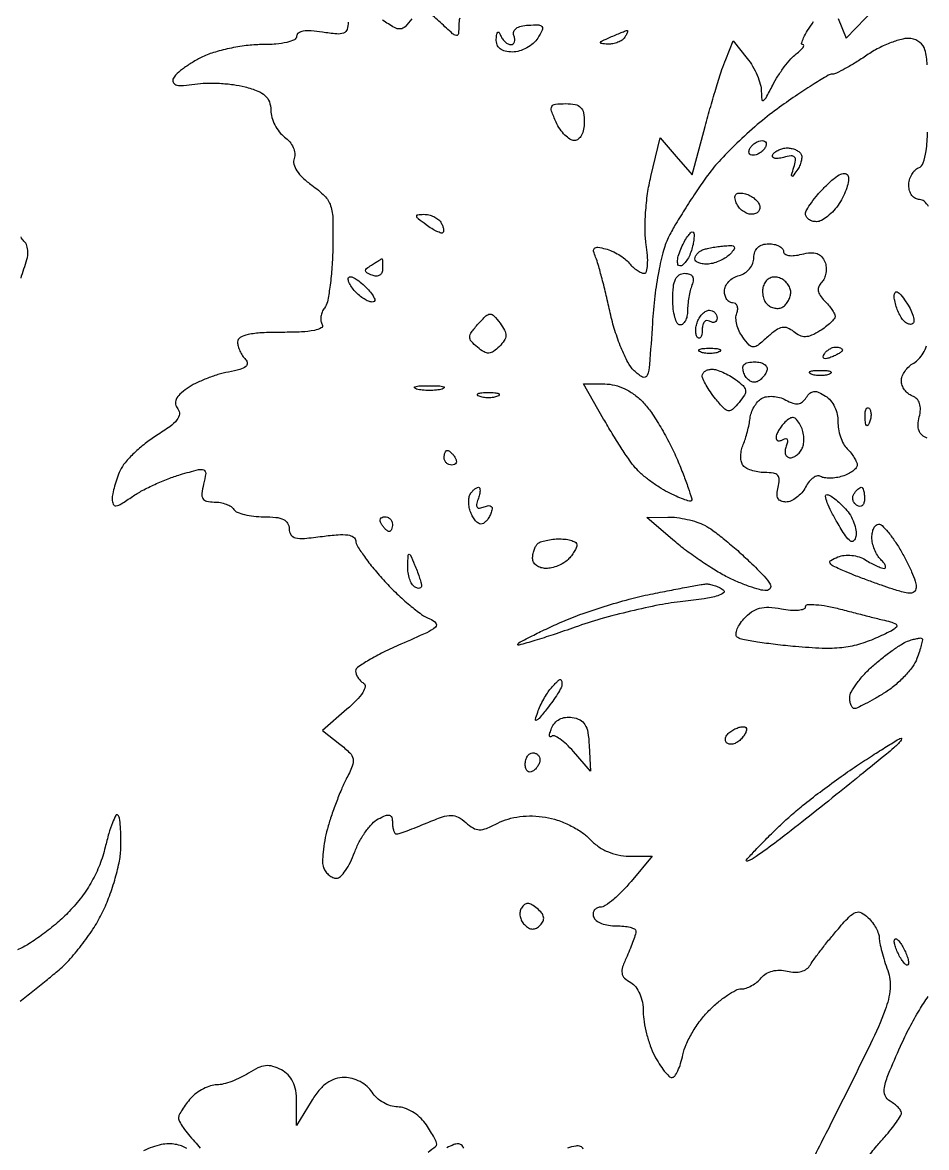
# Model space of a CAD drawing. Extents: x 0 to 102, y 0 to 135.
# Drawn here: x 25.62 to 35.99, y 58.92 to 71.83 of the extents above; entities that cross this region are included whole.
import ezdxf

# ---------------------------------------------------------------- set-up
doc = ezdxf.new("R2010")
doc.units = 0
doc.header["$MEASUREMENT"] = 0

msp = doc.modelspace()

# ---------------------------------------------------------------- linework, layer by layer
for points in [[(30.08494, 71.866576, -0.03326), (30.009479, 71.776597, -0.192499), (29.954094, 71.751458, -0.14181), (29.886873, 71.767623, -0.015577), (29.750133, 71.85125, 0.016699)], [(30.634532, 71.874484, 0.062647), (30.6252, 71.800294, -0.024481), (30.620131, 71.696817, -0.420848), (30.596226, 71.677637, -0.154418), (30.552902, 71.697345, -0.005213), (30.413083, 71.825979, 0.011486), (30.276363, 71.948633, 0.147341)], [(34.973797, 71.873176), (35.0667, 71.647249), (35.401119, 71.990125, -0.013769)], [(29.3562, 71.830719, -0.079475), (29.342796, 71.746924, -0.223797), (29.303037, 71.704888, -0.117394), (29.22409, 71.69383, -0.016583), (29.0601, 71.714888, 0.021816), (28.931813, 71.729999, 0.058337), (28.839987, 71.726056, 0.104214), (28.784324, 71.70465, 0.254273), (28.764, 71.667269, -0.289057), (28.739127, 71.62784, -0.052853), (28.653982, 71.597756, -0.039332), (28.526711, 71.577816, -0.019117), (28.36215, 71.571469, 0.030745), (28.187008, 71.560631, 0.021811), (27.992844, 71.527925, 0.022113), (27.809516, 71.480191, 0.042839), (27.669238, 71.423419, 0.021362), (27.555481, 71.359353, 0.025474), (27.454344, 71.289183, 0.025537), (27.376554, 71.222516, 0.127535), (27.346409, 71.174164, 0.228572), (27.352448, 71.132995, 0.191267), (27.389312, 71.107896, 0.076385), (27.467684, 71.102612, 0.018932), (27.595794, 71.118452, -0.034199), (27.724821, 71.130421, -0.019616), (27.881153, 71.128062, -0.01953), (28.038831, 71.113296, -0.030616), (28.172422, 71.087098, -0.029), (28.318392, 71.039883, -0.091634), (28.405473, 70.986064, -0.126695), (28.45183, 70.915678, -0.082779), (28.4679, 70.819279, 0.071134), (28.479571, 70.737658, 0.048143), (28.514507, 70.650259, 0.047889), (28.565841, 70.570555, 0.067433), (28.626561, 70.511883, -0.060614), (28.684806, 70.457113, -0.068536), (28.72543, 70.392057, -0.077208), (28.743569, 70.325806, -0.12046), (28.736133, 70.267404, 0.156945), (28.732503, 70.201548, 0.08217), (28.766344, 70.125822, 0.060161), (28.836017, 70.04384, 0.031868), (28.93967, 69.959593, -0.041102), (29.08566, 69.836394, -0.119646), (29.154104, 69.724646, -0.0743), (29.180475, 69.56435, -0.009625), (29.178902, 69.216304, -0.012877), (29.167839, 68.993093, -0.016461), (29.145608, 68.788424, -0.014421), (29.116811, 68.620618, -0.118795), (29.08437, 68.550856, 0.069223), (29.05743, 68.505247, 0.064254), (29.043099, 68.452847, 0.068355), (29.04299, 68.401878, 0.10519), (29.05781, 68.360506, -0.435407), (29.047419, 68.322626, -0.072953), (28.967605, 68.294742, -0.03614), (28.820531, 68.277274, -0.011492), (28.599793, 68.2722, 0.011881), (28.360601, 68.266515, 0.04098), (28.206926, 68.246512, 0.074197), (28.116867, 68.212668, 0.272242), (28.0872, 68.16222, 0.067306), (28.09379, 68.113486, 0.03906), (28.113908, 68.057839, 0.038301), (28.143316, 68.004205, 0.051868), (28.178119, 67.961321, -0.175603), (28.198766, 67.917205, -0.260607), (28.181781, 67.879149, -0.095078), (28.11474, 67.846638, -0.019129), (27.984854, 67.817088, 0.027825), (27.862048, 67.786894, 0.019661), (27.727905, 67.740041, 0.019916), (27.602862, 67.684922, 0.039022), (27.509202, 67.629665, 0.033263), (27.425371, 67.562218, 0.100648), (27.382645, 67.503144, 0.156988), (27.376333, 67.448068, 0.124487), (27.402258, 67.39371, -0.205847), (27.419721, 67.334479, -0.13968), (27.392161, 67.268723, -0.067686), (27.309674, 67.190137, -0.018112), (27.158728, 67.089115, 0.027815), (27.026479, 66.996843, 0.025044), (26.900355, 66.88736, 0.025872), (26.797269, 66.77761, 0.068818), (26.739836, 66.687002, 0.02117), (26.705062, 66.601235, 0.018184), (26.675683, 66.508402, 0.018571), (26.655203, 66.422102, 0.049004), (26.649, 66.358959, 0.10171), (26.660776, 66.301666, 0.335617), (26.692233, 66.283749, 0.106934), (26.752979, 66.305438, 0.010932), (26.88165, 66.389343, -0.027915), (26.993461, 66.456959, -0.014705), (27.139032, 66.528841, -0.014586), (27.292858, 66.593894, -0.021756), (27.431143, 66.640861, -0.007172), (27.638324, 66.698103, -0.164166), (27.698912, 66.693842, -0.340634), (27.721204, 66.654777, -0.026966), (27.696922, 66.529856, 0.031955), (27.67736, 66.423574, 0.166364), (27.689696, 66.36614, 0.207555), (27.73248, 66.335583, 0.052777), (27.819236, 66.3264, -0.044519), (27.889436, 66.320137, -0.045211), (27.957043, 66.301549, -0.049295), (28.012504, 66.274265, -0.115896), (28.0449, 66.2418, 0.159713), (28.083703, 66.209086, 0.035556), (28.167339, 66.182051, 0.033489), (28.273012, 66.163411, 0.026918), (28.388293, 66.1572, -0.025178), (28.527025, 66.15021, -0.085987), (28.613763, 66.125995, -0.147052), (28.661624, 66.082661, -0.136585), (28.6794, 66.018801, 0.145577), (28.699299, 65.951903, 0.19487), (28.750754, 65.916122, 0.07813), (28.853776, 65.909232, 0.011762), (29.0601, 65.932582, -0.014559), (29.239246, 65.951843, -0.053254), (29.353251, 65.948601, -0.108886), (29.418281, 65.924735, -0.250132), (29.443062, 65.880632, 0.136068), (29.460893, 65.821353, 0.014656), (29.541593, 65.701338, 0.017149), (29.648769, 65.561976, 0.013014), (29.77531, 65.416499, 0.016624), (29.915267, 65.273651, 0.017196), (30.06288, 65.142082, 0.017173), (30.198131, 65.037273, 0.067754), (30.290883, 64.987846, -0.123809), (30.358998, 64.941178, -0.414406), (30.355977, 64.892484, -0.073163), (30.256174, 64.827519, -0.00544), (29.958634, 64.694615, 0.012468), (29.760197, 64.602611, 0.018879), (29.592914, 64.511912, 0.014041), (29.463282, 64.430157, 0.250037), (29.4408, 64.388011, 0.093233), (29.447486, 64.352467, 0.052964), (29.467672, 64.313473, 0.050359), (29.497288, 64.277159, 0.058175), (29.53228, 64.249448, -0.316041), (29.54958, 64.209095, -0.090112), (29.522396, 64.142386, -0.0517), (29.452498, 64.054158, -0.021688), (29.34193, 63.950299), (29.0601, 63.707687), (29.259746, 63.550318, -0.026058), (29.374886, 63.449407, -0.156438), (29.411806, 63.37997, -0.143599), (29.403103, 63.298879, -0.020819), (29.332529, 63.146524, 0.018848), (29.27754, 63.029031, 0.00956), (29.216831, 62.877441, 0.009482), (29.160063, 62.718398, 0.013967), (29.11681, 62.576539, 0.020675), (29.086201, 62.443821, 0.02244), (29.067648, 62.312601, 0.022648), (29.061958, 62.199551, 0.093121), (29.074228, 62.132389, 0.067178), (29.099449, 62.086285, 0.062453), (29.136535, 62.047223, 0.066613), (29.179345, 62.020766, 0.105522), (29.221356, 62.0118, 0.199916), (29.267236, 62.030908, 0.042346), (29.32403, 62.098763, 0.038157), (29.380887, 62.194486, 0.028188), (29.42926, 62.307843, -0.03499), (29.482299, 62.427599, -0.031941), (29.552965, 62.542666, -0.03344), (29.629668, 62.637236, -0.082961), (29.700055, 62.69152, -0.024762), (29.784301, 62.731375, -0.162622), (29.830256, 62.734594, -0.268988), (29.855702, 62.709521, -0.066911), (29.8638, 62.649277, 0.032916), (29.867079, 62.599526, 0.050553), (29.877024, 62.557551, 0.06538), (29.891533, 62.528575, 0.248959), (29.908817, 62.5194, 0.083213), (29.938637, 62.524397, 0.004324), (30.030662, 62.557026, 0.006753), (30.13968, 62.59842, 0.004847), (30.260393, 62.647488, -0.015058), (30.437748, 62.715395, -0.082417), (30.53853, 62.732808, -0.127911), (30.617708, 62.712774, -0.058394), (30.705229, 62.650437, 0.048516), (30.788954, 62.588281, 0.131786), (30.859383, 62.56806, 0.101856), (30.941574, 62.583483, 0.022525), (31.07231, 62.644001, -0.050301), (31.18933, 62.690478, -0.038255), (31.324607, 62.718051, -0.036284), (31.470381, 62.725647, -0.034118), (31.618807, 62.712449, -0.043848), (31.754092, 62.678692, -0.031506), (31.897906, 62.618706, -0.032028), (32.028518, 62.543542, -0.057645), (32.12281, 62.463896, 0.050083), (32.219238, 62.379923, 0.050883), (32.329947, 62.317311, 0.051221), (32.450307, 62.278666, 0.052128), (32.575293, 62.2656), (32.841465, 62.2656), (32.600482, 61.975608, -0.020244), (32.499949, 61.864134, -0.024906), (32.397154, 61.769007, -0.024572), (32.304904, 61.699207, -0.136974), (32.2467, 61.679508, 0.100743), (32.206492, 61.669031, 0.129774), (32.177745, 61.64413, 0.13075), (32.165167, 61.608443, 0.103069), (32.170358, 61.56765, 0.155955), (32.20046, 61.527339, 0.061536), (32.262022, 61.493944, 0.052986), (32.342658, 61.471778, 0.04434), (32.431208, 61.465235, -0.026468), (32.517195, 61.461961, -0.042045), (32.589685, 61.449142, -0.051619), (32.640789, 61.429777, -0.283616), (32.6556, 61.405766, -0.075165), (32.650051, 61.369064, -0.010417), (32.625673, 61.295728, -0.011738), (32.59273, 61.209577, -0.009704), (32.553722, 61.119363, 0.022843), (32.503687, 60.99476, 0.119133), (32.496424, 60.921658, 0.171465), (32.524507, 60.867419, 0.060876), (32.596022, 60.815079, -0.101366), (32.654247, 60.764804, -0.062462), (32.700311, 60.686499, -0.05546), (32.73015, 60.588713, -0.046375), (32.7402, 60.480595, 0.040122), (32.749462, 60.365355, 0.022652), (32.778115, 60.228031, 0.022491), (32.819819, 60.091262, 0.03409), (32.869273, 59.977199, 0.02117), (32.923952, 59.881607, 0.028973), (32.981537, 59.80092, 0.028868), (33.034737, 59.742126, 0.196881), (33.070198, 59.7276, 0.245099), (33.101262, 59.743801, 0.041069), (33.136177, 59.803767, 0.036914), (33.168812, 59.887565, 0.025052), (33.193908, 59.986891, -0.056385), (33.231438, 60.104034, -0.027841), (33.303474, 60.242956, -0.027215), (33.395204, 60.380418, -0.035648), (33.494075, 60.494491, -0.022689), (33.598169, 60.589543, -0.026327), (33.705589, 60.669859, -0.026758), (33.802247, 60.727258, -0.121181), (33.865433, 60.7428, 0.082644), (33.920156, 60.751907, 0.044002), (33.983074, 60.779837, 0.042239), (34.043993, 60.820638, 0.050919), (34.093121, 60.868882, -0.083822), (34.149588, 60.917498, -0.072479), (34.221736, 60.947904, -0.067529), (34.304359, 60.957809, -0.057653), (34.391394, 60.946366, 0.051992), (34.477252, 60.93409, 0.076766), (34.552725, 60.942816, 0.0895), (34.613498, 60.971938, 0.103572), (34.656664, 61.019306, -0.025141), (34.698894, 61.083362, -0.00602), (34.775538, 61.185198, -0.00617), (34.866502, 61.300119, -0.006074), (34.960745, 61.413371, -0.012944), (35.098759, 61.566945, -0.107534), (35.175662, 61.619398, -0.219085), (35.241748, 61.616288, -0.076907), (35.320295, 61.55879, -0.037085), (35.368935, 61.502346, -0.034398), (35.410063, 61.437948, -0.036228), (35.438522, 61.375427, -0.088918), (35.4474, 61.325899, 0.051784), (35.453373, 61.268382, 0.011673), (35.475851, 61.172507, 0.011979), (35.507179, 61.062568, 0.011356), (35.544256, 60.952263, -0.110044), (35.570819, 60.745495, -0.066322), (35.515699, 60.503429, -0.025153), (35.347493, 60.112829, -0.002444), (34.888606, 59.190842, -0.003171), (34.595537, 58.618226, -0.005151)], [(35.995504, 71.341389, 0.057087), (35.970544, 71.512842, 0.167385), (35.913941, 71.597323, 0.127563), (35.810446, 71.640476, 0.09445), (35.71692, 71.636071, 0.031097), (35.584706, 71.595523, 0.029699), (35.440302, 71.531187, 0.029592), (35.304358, 71.450126, -0.010147), (35.176593, 71.367046, -0.013407), (35.056759, 71.296922, -0.010798), (34.954897, 71.243757, -0.115369), (34.909755, 71.2332, 0.135142), (34.860897, 71.219749, 0.0053), (34.700559, 71.121904, 0.00907), (34.51234, 70.999487, 0.006248), (34.303435, 70.854321, 0.020239), (34.078656, 70.679776, 0.014621), (33.842178, 70.468159, 0.014809), (33.628954, 70.253467, 0.030852), (33.478789, 70.071771, 0.008719), (33.355485, 69.895931, 0.006851), (33.227834, 69.701268, 0.006933), (33.114119, 69.516971, 0.016905), (33.036898, 69.37734, 0.051026), (32.973108, 69.21258, 0.019347), (32.917108, 68.972048, 0.017718), (32.872606, 68.686533, 0.014221), (32.844423, 68.376819, -0.002739), (32.812194, 67.902092, -0.073605), (32.784663, 67.779095, -0.450882), (32.732713, 67.75975, -0.073807), (32.634977, 67.832223, -0.076018), (32.564119, 67.928664, -0.022594), (32.486544, 68.094852, -0.0221), (32.415177, 68.29198, -0.022199), (32.361609, 68.494345, 0.004962), (32.315829, 68.695009, 0.005581), (32.267747, 68.886996, 0.005141), (32.223358, 69.049383, 0.029834), (32.194022, 69.133177, -0.040927), (32.171038, 69.203804, -0.281987), (32.181922, 69.236991, -0.217006), (32.220108, 69.24784, -0.026307), (32.307746, 69.229785, -0.041923), (32.381182, 69.203843, -0.029625), (32.458714, 69.163222, -0.030052), (32.52867, 69.115165, -0.054069), (32.578587, 69.066758, 0.034355), (32.621538, 69.021695, 0.035762), (32.669711, 68.983591, 0.038251), (32.715914, 68.95706, 0.111658), (32.751559, 68.949, 0.347557), (32.777449, 68.96947, 0.041649), (32.789081, 69.04666, 0.035393), (32.788604, 69.153995, 0.020843), (32.773637, 69.281461, -0.038715), (32.760708, 69.440385, -0.018123), (32.767412, 69.646823, -0.017833), (32.790149, 69.863884, -0.023858), (32.8271, 70.058387), (32.933725, 70.502852), (33.116975, 70.289812), (33.300224, 70.076772), (33.450076, 70.633836, -0.004273), (33.513716, 70.862599, -0.004325), (33.581006, 71.08931, -0.004216), (33.642937, 71.285609, -0.017579), (33.685362, 71.402125), (33.770795, 71.61335), (33.932297, 71.413903, -0.038362), (33.994155, 71.324252, -0.031173), (34.046512, 71.219881, -0.032192), (34.082677, 71.11708, -0.067862), (34.094321, 71.033478, 0.023607), (34.098921, 70.941715, 0.540576), (34.118382, 70.931525, 0.142407), (34.149311, 70.962848, 0.005673), (34.224875, 71.1063, -0.02304), (34.284887, 71.211224, -0.019378), (34.357664, 71.31661, -0.019817), (34.431745, 71.407707, -0.049913), (34.494323, 71.46585, 0.020742), (34.543599, 71.506553, 0.05527), (34.573918, 71.540536, 0.166549), (34.580109, 71.561437, 0.401941), (34.569509, 71.5716, -0.497552), (34.556721, 71.588512, -0.040575), (34.579315, 71.649077, -0.029927), (34.625547, 71.73411, -0.015237), (34.693086, 71.835351)], [(36.013101, 69.714101, 0.075155), (35.962444, 69.774697, 0.183123), (35.908867, 69.795, -0.129244), (35.861934, 69.807338, -0.100704), (35.821951, 69.842044, -0.088908), (35.795064, 69.893961, -0.075268), (35.7858, 69.955149, -0.064951), (35.794209, 70.019607, -0.061715), (35.818907, 70.080958, -0.066378), (35.855396, 70.130115, -0.108744), (35.898504, 70.158546, 0.224565), (35.951857, 70.214391, 0.045176), (35.984116, 70.351858, 0.029191), (36.001946, 70.569238, 0.008331)], [(25.603305, 68.893386, -0.028269), (25.636944, 68.999569, 0.028564), (25.671492, 69.108846, 0.062355), (25.682388, 69.195874, 0.084815), (25.670652, 69.26456, 0.112204), (25.636944, 69.318096, -0.09333), (25.603201, 69.367495, -0.035236)], [(35.995921, 67.057735, -0.09213), (35.937923, 67.093306, -0.121441), (35.903265, 67.14449, -0.100936), (35.892673, 67.213494, -0.049298), (35.905805, 67.301946, 0.048539), (35.918689, 67.387833, 0.092181), (35.909523, 67.456899, 0.114938), (35.878536, 67.508052, 0.108134), (35.827498, 67.541625, -0.078942), (35.779217, 67.569523, -0.06532), (35.7383, 67.612675, -0.066675), (35.710634, 67.663899, -0.090763), (35.7012, 67.715441, -0.095457), (35.711563, 67.769228, -0.056016), (35.742664, 67.827175, -0.053198), (35.788368, 67.880262, -0.06095), (35.842356, 67.919787, 0.082208), (35.898451, 67.964619, 0.047099), (35.95021, 68.034374, 0.045458), (35.990234, 68.116517, 0.056203)], [(25.592189, 60.600601, 0.001709), (25.739097, 60.716901, 0.001696), (25.890621, 60.838543, 0.002484), (26.023044, 60.946684, 0.036524), (26.152268, 61.070193, 0.019341), (26.294496, 61.24032, 0.019146), (26.427221, 61.426487, 0.028018), (26.528074, 61.600589, 0.026219), (26.608171, 61.7816, 0.019558), (26.677908, 61.988524, 0.019891), (26.728344, 62.189249, 0.041833), (26.748018, 62.348677, 0.013201), (26.749726, 62.482447, 0.018055), (26.743736, 62.602763, 0.014973), (26.732361, 62.700559, 0.161292), (26.714711, 62.735689, 0.508504), (26.691208, 62.732006, 0.024102), (26.652574, 62.646933, 0.023238), (26.610137, 62.523694, 0.012428), (26.56868, 62.368041, -0.033925), (26.505618, 62.166517, -0.034612), (26.416224, 61.976773, -0.034097), (26.300103, 61.798624, -0.03094), (26.157296, 61.631697, -0.022898), (26.017163, 61.49971, -0.017967), (25.854011, 61.369454, -0.018308), (25.693208, 61.259158, -0.041869), (25.562958, 61.191199, -0.020449)], [(35.300582, 58.797784, -0.003209), (35.419816, 58.941846, -0.007611), (35.51085, 59.047114, 0.012947), (35.58375, 59.133253, 0.017139), (35.645285, 59.215526, 0.014565), (35.691487, 59.286234, 0.138283), (35.7012, 59.320682, 0.152285), (35.69245, 59.348744, 0.042725), (35.66288, 59.38458, 0.038873), (35.620678, 59.42143, 0.032483), (35.570749, 59.453796, -0.17588), (35.514876, 59.518487, -0.138821), (35.506661, 59.611277, -0.051746), (35.553382, 59.767292, -0.006846), (35.690406, 60.084243, -0.01391), (35.796071, 60.303229, -0.017334), (35.906757, 60.500161, -0.015719), (36.009173, 60.657114, -0.113232)], [(30.271995, 58.871633, 0.010658), (30.357959, 58.9355, 0.231644), (30.3714, 58.962954, 0.114045), (30.364619, 58.992297, 0.012701), (30.332714, 59.053638, 0.014925), (30.290136, 59.125503, 0.011575), (30.239703, 59.201176, 0.058796), (30.175526, 59.27311, 0.047777), (30.091951, 59.333968, 0.049516), (30.002641, 59.375464, 0.0842), (29.921653, 59.3892, -0.078424), (29.842544, 59.401685, -0.053072), (29.759002, 59.438902, -0.052376), (29.683856, 59.493669, -0.069635), (29.629633, 59.5584, 0.075245), (29.572969, 59.624532, 0.055747), (29.493436, 59.679032, 0.054972), (29.402468, 59.715317, 0.06753), (29.31194, 59.7276, 0.078515), (29.206042, 59.710868, 0.0785), (29.110455, 59.662301, 0.064934), (29.020812, 59.577702, 0.034293), (28.932273, 59.45265), (28.764632, 59.1777), (28.764316, 59.449673, 0.040436), (28.753799, 59.577663, 0.071139), (28.721998, 59.678724, 0.082498), (28.667402, 59.756588, 0.07596), (28.589127, 59.815236, 0.053473), (28.493008, 59.854136, 0.095651), (28.40841, 59.861513, 0.08459), (28.320192, 59.83686, 0.034701), (28.211403, 59.775913, -0.031176), (28.122066, 59.725033, -0.02586), (28.021415, 59.682043, -0.026629), (27.924784, 59.652288, -0.061444), (27.849488, 59.643, 0.078), (27.778415, 59.631845, 0.041529), (27.696021, 59.597554, 0.040063), (27.615724, 59.547494, 0.04946), (27.550412, 59.488289, 0.021306), (27.496816, 59.42374, 0.024521), (27.451529, 59.357731, 0.024671), (27.419099, 59.298783, 0.113894), (27.4104, 59.261091, 0.130923), (27.420897, 59.221689, 0.020074), (27.464434, 59.152381, 0.021274), (27.523915, 59.073083, 0.017024), (27.594347, 58.992803, -0.02421), (27.658485, 58.917542, -0.057122)], [(27.504017, 58.914092, 0.047679), (27.445241, 58.941349, 0.043521), (27.373006, 58.959944, 0.041265), (27.297331, 58.9662, 0.054199), (27.212127, 58.956937, 0.029398), (27.110601, 58.928252, 0.028927), (27.009562, 58.886485, 0.04032)], [(30.682572, 58.916497, 0.092528), (30.652482, 58.953276, 0.176956), (30.61711, 58.9662, 0.095642), (30.567471, 58.956617, 0.019666), (30.485683, 58.920021, 0.020022)], [(32.052445, 58.904711, 0.214433), (32.021338, 58.935214, 0.134939), (31.965341, 58.939978, 0.031492), (31.87305, 58.91677, -0.006443)]]:
    msp.add_lwpolyline(points, format="xyb")
for points in [[(31.422968, 71.794985, -0.018193), (31.540604, 71.797442, -0.236164), (31.578342, 71.777828, -0.279286), (31.58161, 71.738523, -0.024132), (31.53038, 71.646935, -0.074819), (31.478036, 71.58574, -0.052883), (31.403689, 71.533981, -0.052743), (31.319871, 71.498829, -0.073059), (31.23935, 71.487, -0.053663), (31.155539, 71.496021, -0.115981), (31.097363, 71.523792, -0.140321), (31.064374, 71.570427, -0.095774), (31.054879, 71.63505, -0.021021), (31.059804, 71.691442, -0.185333), (31.071491, 71.713057, -0.449116), (31.086387, 71.711024, -0.051902), (31.104229, 71.67735, 0.056357), (31.126119, 71.636908, 0.057449), (31.156366, 71.602664, 0.063419), (31.18999, 71.57937, 0.120376), (31.221795, 71.5716, 0.165867), (31.246946, 71.58018, 0.15086), (31.26279, 71.602664, 0.108476), (31.266164, 71.636879, 0.062077), (31.256182, 71.67735, -0.173201), (31.255176, 71.721456, -0.160438), (31.282213, 71.757896, -0.098465), (31.339261, 71.783233, -0.041126)], [(32.554843, 71.734854, -0.481585), (32.560557, 71.730289, -0.080197), (32.557947, 71.714202, -0.040083), (32.546961, 71.688289, -0.018111), (32.5287, 71.6562, -0.104092), (32.49825, 71.624227, -0.054947), (32.44975, 71.598198, -0.051224), (32.391957, 71.581552, -0.054957), (32.333357, 71.577546, -0.015651), (32.259707, 71.58292, -0.479221), (32.250971, 71.596464, -0.206801), (32.267696, 71.6152, -0.007086), (32.3595, 71.6562, -0.002442), (32.426216, 71.684484, -0.003326), (32.486677, 71.709297, -0.002205), (32.53763, 71.729552, -0.037598)], [(31.853714, 70.8948, -0.046434), (31.959797, 70.884927, -0.152184), (32.021281, 70.852317, -0.150973), (32.053645, 70.790366, -0.045463), (32.0634, 70.6833, -0.048941), (32.055272, 70.600462, -0.074201), (32.030918, 70.532424, -0.097497), (31.994276, 70.487687, -0.174274), (31.95008, 70.4718, -0.145081), (31.899771, 70.486712, -0.053401), (31.84174, 70.533928, -0.047285), (31.785639, 70.602374, -0.041165), (31.740393, 70.6833, -0.01795), (31.687915, 70.810376, -0.215131), (31.691437, 70.862037, -0.250713), (31.7318, 70.888924, -0.024086)], [(34.103786, 70.4718, -0.117858), (34.13183, 70.465096, -0.186277), (34.148176, 70.446949, -0.154201), (34.14979, 70.41955, -0.076764), (34.1361, 70.3872, -0.064269), (34.109827, 70.354838, -0.051777), (34.074322, 70.327451, -0.053414), (34.035442, 70.308821, -0.085235), (33.999214, 70.3026, -0.117858), (33.97117, 70.309304, -0.186277), (33.954824, 70.327451, -0.154201), (33.95321, 70.35485, -0.076764), (33.9669, 70.3872, -0.064269), (33.993173, 70.419562, -0.051777), (34.028678, 70.446949, -0.053414), (34.067558, 70.465579, -0.085235)], [(34.3899, 70.3872, -0.052188), (34.437715, 70.382196, -0.048463), (34.484723, 70.367375, -0.051886), (34.524072, 70.345574, -0.102254), (34.548525, 70.319711, -0.140411), (34.558295, 70.285028, -0.057351), (34.552427, 70.235956, -0.050663), (34.533433, 70.18136, -0.045054), (34.503237, 70.129361, -0.006106), (34.455744, 70.063997, -0.456976), (34.444158, 70.063151, -0.277701), (34.440418, 70.078128, -0.004453), (34.467777, 70.164746, 0.036837), (34.48752, 70.245004, 0.249001), (34.475051, 70.282566, 0.227071), (34.435708, 70.295414, 0.031222), (34.348741, 70.278386, -0.033548), (34.286341, 70.266469, -0.094435), (34.242199, 70.269416, -0.236771), (34.223502, 70.285814, -0.239271), (34.225576, 70.31049, -0.092393), (34.252282, 70.339865, -0.053035), (34.293403, 70.364666, -0.050521), (34.341662, 70.38151, -0.058778)], [(35.089555, 70.064836, -0.12149), (35.093956, 70.009907, -0.037487), (35.074336, 69.928601, -0.035018), (35.037852, 69.837711, -0.032087), (34.988103, 69.749989, -0.038328), (34.926527, 69.670099, -0.041076), (34.854782, 69.602532, -0.044841), (34.783889, 69.55571, -0.124149), (34.72635, 69.5412, -0.069058), (34.678593, 69.547828, -0.085251), (34.638104, 69.567181, -0.099952), (34.611032, 69.595918, -0.139988), (34.6014, 69.629645, -0.135166), (34.614479, 69.677143, -0.021507), (34.667905, 69.758615, -0.022494), (34.741115, 69.851327, -0.018007), (34.827801, 69.944492, -0.020412), (34.929603, 70.038305, -0.068312), (35.005978, 70.086974, -0.159105), (35.057768, 70.092976, -0.268393)], [(33.896736, 69.864596, -0.061011), (33.953182, 69.846301, -0.053079), (34.006479, 69.814254, -0.055843), (34.048878, 69.774037, -0.094989), (34.07269, 69.73155, -0.116171), (34.076329, 69.691273, -0.141484), (34.060868, 69.656864, -0.129021), (34.027997, 69.633852, -0.088769), (33.983001, 69.6258, -0.095395), (33.931438, 69.635728, -0.066848), (33.879794, 69.664882, -0.064529), (33.835901, 69.707985, -0.074942), (33.807048, 69.758846, -0.055332), (33.791549, 69.818096, -0.215418), (33.801736, 69.853651, -0.213542), (33.835251, 69.869702, -0.054411)], [(30.223338, 69.6258, -0.058559), (30.28029, 69.619107, -0.050463), (30.337235, 69.599295, -0.05301), (30.385728, 69.570124, -0.092697), (30.417179, 69.535571, -0.036355), (30.43634, 69.498846, -0.048724), (30.447822, 69.463107, -0.058142), (30.45073, 69.433321, -0.194023), (30.443188, 69.415588, -0.282878), (30.422468, 69.410648, -0.029595), (30.373974, 69.429819, -0.029724), (30.314383, 69.461995, -0.019217), (30.249347, 69.505817, -0.009468), (30.160129, 69.573684, -0.173737), (30.141578, 69.603437, -0.440416), (30.154363, 69.621489, -0.031223)], [(33.311567, 69.421033, -0.189713), (33.322295, 69.396379, -0.031755), (33.320822, 69.343834, -0.03093), (33.31081, 69.279063, -0.023037), (33.292124, 69.209175, -0.03739), (33.265121, 69.141975, -0.047732), (33.230124, 69.085175, -0.055704), (33.192823, 69.045844, -0.176965), (33.159313, 69.0336, -0.335376), (33.137466, 69.050111, -0.092252), (33.133227, 69.095833, -0.05532), (33.147227, 69.16418, -0.028746), (33.178756, 69.245458, -0.019514), (33.218378, 69.32413, -0.035523), (33.257587, 69.384424, -0.045694), (33.291356, 69.421486, -0.401136)], [(34.1784, 69.2874, -0.048979), (34.24315, 69.281042, -0.068979), (34.297897, 69.262075, -0.08916), (34.334759, 69.234106, -0.188138), (34.3476, 69.201188, 0.252746), (34.363675, 69.171418, 0.10632), (34.407469, 69.154498, 0.066633), (34.47491, 69.152893, 0.03417), (34.558312, 69.167862, -0.039672), (34.659896, 69.184944, -0.102904), (34.733247, 69.176264, -0.132634), (34.785801, 69.141334, -0.088747), (34.823345, 69.079187, -0.070039), (34.837376, 69.01832, -0.06032), (34.835156, 68.952657, -0.062875), (34.817814, 68.892316, -0.095274), (34.787272, 68.847232, 0.0888), (34.753516, 68.798755, 0.14519), (34.746446, 68.749568, 0.115486), (34.767406, 68.696406, 0.045003), (34.818339, 68.635376, -0.021966), (34.864835, 68.584604, -0.025778), (34.904121, 68.532495, -0.026024), (34.932273, 68.485786, -0.123214), (34.9398, 68.455707, -0.174538), (34.9293, 68.426545, -0.029242), (34.88815, 68.382343, -0.029), (34.831299, 68.334, -0.022118), (34.763971, 68.287693, -0.034504), (34.670764, 68.238066, -0.098102), (34.599363, 68.221746, -0.118155), (34.535144, 68.235171, -0.062937), (34.466284, 68.279019, 0.074178), (34.396888, 68.321056, 0.147972), (34.333618, 68.327579, 0.107488), (34.263677, 68.297577, 0.029055), (34.169172, 68.221549, -0.014512), (34.056319, 68.125225, -0.167943), (34.00237, 68.105853, -0.215437), (33.954817, 68.126659, -0.025658), (33.88047, 68.218096, -0.050204), (33.840446, 68.286242, -0.046943), (33.813724, 68.362532, -0.050301), (33.803288, 68.435238, -0.102472), (33.812562, 68.491923, 0.070217), (33.823007, 68.537306, 0.118334), (33.817215, 68.575739, 0.15263), (33.796387, 68.601073, 0.145975), (33.764451, 68.6106, -0.142535), (33.728738, 68.620992, -0.099666), (33.69831, 68.650203, -0.084375), (33.677811, 68.693887, -0.067707), (33.6708, 68.74542, -0.114309), (33.683504, 68.800264, -0.075597), (33.720502, 68.853634, -0.069688), (33.775327, 68.897479, -0.070024), (33.84, 68.924487, 0.081717), (33.904923, 68.953391, 0.073995), (33.959717, 69.002391, 0.076311), (33.996512, 69.063621, 0.097502), (34.0092, 69.128067, -0.082074), (34.020422, 69.195969, -0.122573), (34.05281, 69.246333, -0.117651), (34.106169, 69.276966, -0.071854)], [(33.681301, 69.26493, -0.024089), (33.757246, 69.266982, -0.254012), (33.783289, 69.252117, -0.304286), (33.782299, 69.224711, -0.031126), (33.738872, 69.172, -0.060138), (33.690208, 69.13107, -0.03679), (33.624499, 69.094691, -0.036452), (33.553029, 69.067854, -0.052837), (33.486767, 69.055744, -0.04481), (33.427667, 69.056593, -0.067731), (33.377745, 69.068767, -0.091796), (33.344169, 69.089702, -0.210581), (33.3324, 69.116408, -0.11806), (33.339595, 69.146454, -0.069312), (33.360834, 69.176942, -0.063122), (33.392187, 69.203236, -0.062587), (33.429196, 69.220965, -0.026377), (33.477137, 69.234182, -0.010904), (33.543181, 69.24719, -0.010753), (33.614749, 69.25809, -0.013615)], [(29.74395, 69.116905, -0.446056), (29.746793, 69.11471, -0.003584), (29.748929, 69.082912, -0.009413), (29.750494, 69.044843, -0.005564), (29.751, 68.999366, -0.104359), (29.741944, 68.956448, -0.153438), (29.7167, 68.927691, -0.142895), (29.678013, 68.917317, -0.086348), (29.631107, 68.926539, -0.029727), (29.57099, 68.953808, -0.262173), (29.555757, 68.977432, -0.244679), (29.567601, 69.003951, -0.026475), (29.624057, 69.044078, -0.001874), (29.667817, 69.071588, -0.002903), (29.705823, 69.094977, -0.000895), (29.738918, 69.114999, -0.090385)], [(29.525919, 68.821631, -0.023774), (29.588019, 68.759815, -0.038623), (29.633805, 68.701178, -0.046095), (29.659828, 68.652811, -0.305748), (29.654863, 68.627263, -0.234441), (29.630269, 68.618981, -0.059164), (29.588189, 68.629902, -0.047778), (29.537505, 68.655494, -0.032422), (29.485144, 68.693503, -0.036315), (29.435803, 68.740902, -0.0368), (29.394077, 68.794742, -0.03937), (29.365116, 68.84688, -0.107497), (29.3562, 68.887871, -0.349393), (29.371408, 68.906977, -0.150719), (29.406055, 68.904446, -0.064121), (29.460684, 68.874589, -0.026836)], [(33.214551, 68.949, -0.076855), (33.269999, 68.940426, -0.176865), (33.302942, 68.91502, -0.16701), (33.312867, 68.87316, -0.067159), (33.299151, 68.815181, 0.03151), (33.279451, 68.752256, 0.017174), (33.262884, 68.673001, 0.017054), (33.251524, 68.590968, 0.025883), (33.2478, 68.519081, -0.050159), (33.241555, 68.456983, -0.070137), (33.222949, 68.40447, -0.090276), (33.195496, 68.369143, -0.184582), (33.1632, 68.3568, -0.277684), (33.13057, 68.376435, -0.052312), (33.103451, 68.443779, -0.042582), (33.084737, 68.539442, -0.027026), (33.0786, 68.6529, -0.024623), (33.085522, 68.793384, -0.083181), (33.109461, 68.881786, -0.143952), (33.152095, 68.930753, -0.143087)], [(34.302098, 68.896222, 0.092829), (34.246991, 68.906323, 0.105184), (34.194546, 68.894956, 0.104713), (34.151095, 68.863162, 0.091256), (34.121664, 68.814987, 0.073687), (34.109016, 68.758241, 0.061101), (34.112104, 68.696369, 0.062864), (34.129707, 68.63895, 0.090839), (34.159795, 68.595365, 0.079111), (34.20051, 68.565834, 0.074167), (34.249288, 68.549586, 0.077873), (34.298424, 68.548698, 0.104426), (34.340229, 68.563744, 0.077036), (34.37542, 68.59383, 0.053307), (34.405183, 68.63704, 0.052862), (34.425392, 68.686058, 0.071474), (34.4322, 68.733442, 0.102248), (34.422513, 68.780315, 0.066776), (34.393982, 68.827812, 0.063168), (34.351837, 68.868707, 0.069554)], [(35.752129, 68.623953, -0.030861), (35.799975, 68.545794, -0.044221), (35.831535, 68.470986, -0.052596), (35.844398, 68.409352, -0.225208), (35.832129, 68.374929, -0.200632), (35.804753, 68.363696, -0.117468), (35.769792, 68.372269, -0.082528), (35.7321, 68.400275, -0.050837), (35.697896, 68.44385, -0.037205), (35.667657, 68.500604, -0.026087), (35.64193, 68.568336, -0.026437), (35.624028, 68.636182, -0.048718), (35.617895, 68.692874, -0.145902), (35.628224, 68.728878, -0.386718), (35.651946, 68.735282, -0.103082), (35.692827, 68.702237, -0.018644)], [(33.498945, 68.526, -0.101773), (33.532241, 68.519152, -0.098548), (33.560569, 68.499682, -0.097277), (33.579547, 68.470603, -0.096369), (33.5862, 68.436407, -0.108972), (33.579577, 68.406379, -0.182303), (33.561349, 68.388491, -0.161196), (33.533926, 68.385859, -0.082592), (33.5016, 68.3991, 0.160037), (33.469537, 68.406817, 0.191086), (33.441851, 68.393141, 0.125741), (33.423131, 68.357549, 0.058574), (33.417, 68.305393, -0.034467), (33.413374, 68.252854, -0.094541), (33.401504, 68.217781, -0.228986), (33.384058, 68.205698, -0.239666), (33.364249, 68.212151, -0.137182), (33.347599, 68.241727, -0.056457), (33.341709, 68.287756, -0.050128), (33.346334, 68.341602, -0.045168), (33.361593, 68.395451, -0.054099), (33.387239, 68.44538, -0.05711), (33.422605, 68.487651, -0.063811), (33.461866, 68.516431, -0.126954)], [(31.097729, 68.377163, -0.037106), (31.149563, 68.295298, -0.130944), (31.163628, 68.235191, -0.141387), (31.145464, 68.178769, -0.046025), (31.089575, 68.110267, -0.042483), (31.022485, 68.052654, -0.148241), (30.969093, 68.034348, -0.143933), (30.913562, 68.048525, -0.039238), (30.838812, 68.101248, -0.035991), (30.767515, 68.169648, -0.193541), (30.749346, 68.219144, -0.156087), (30.768712, 68.273854, -0.021422), (30.846965, 68.368143, -0.017332), (30.936454, 68.460389, -0.184542), (30.983746, 68.480436, -0.220002), (31.027804, 68.461957, -0.025483)], [(33.5016, 68.089642, -0.017491), (33.577016, 68.087003, -0.078554), (33.619908, 68.077107, -0.447206), (33.625064, 68.062815, -0.174857), (33.60735, 68.046971, -0.057986), (33.559127, 68.033745, -0.037979), (33.5016, 68.029369, -0.037979), (33.444073, 68.033745, -0.057986), (33.39585, 68.046971, -0.174857), (33.378136, 68.062815, -0.447206), (33.383292, 68.077107, -0.078554), (33.426184, 68.087003, -0.017491)], [(34.944793, 68.103, -0.039867), (34.975275, 68.100566, -0.059132), (35.001015, 68.093233, -0.077771), (35.018528, 68.082475, -0.219607), (35.0244, 68.069751, -0.2252), (35.01689, 68.053923, -0.029412), (34.985832, 68.03147, -0.029555), (34.943399, 68.007841, -0.020646), (34.893106, 67.98612, -0.036408), (34.844057, 67.97129, -0.155351), (34.813955, 67.973927, -0.32948), (34.803857, 67.990826, -0.1144), (34.813499, 68.019369, -0.061454), (34.839174, 68.051359, -0.051183), (34.873387, 68.078433, -0.053277), (34.910524, 68.096866, -0.088797)], [(34.018905, 67.9338, -0.056567), (34.083363, 67.926484, -0.099336), (34.132084, 67.90449, -0.142315), (34.157832, 67.871722, -0.178101), (34.159013, 67.833337, -0.062407), (34.139552, 67.792679, -0.046782), (34.108913, 67.75357, -0.047637), (34.072414, 67.721715, -0.07529), (34.035486, 67.702862, -0.142819), (33.997297, 67.701409, -0.094374), (33.957188, 67.719992, -0.080169), (33.921251, 67.755691, -0.065676), (33.895378, 67.803324, -0.081514), (33.883183, 67.86235, -0.202481), (33.898359, 67.902854, -0.158084), (33.941988, 67.926641, -0.046434)], [(33.52773, 67.8492, -0.07472), (33.581365, 67.84114, -0.02764), (33.653235, 67.814612, -0.026656), (33.729704, 67.77652, -0.028987), (33.799487, 67.731455, -0.029888), (33.884974, 67.660736, -0.167882), (33.912343, 67.609084, -0.17887), (33.901101, 67.553462, -0.034843), (33.840389, 67.468969, -0.032033), (33.764872, 67.388999, -0.230239), (33.715552, 67.373884, -0.169122), (33.663707, 67.401555, -0.0162), (33.568633, 67.511486, -0.017988), (33.510582, 67.588696, -0.021221), (33.461542, 67.665836, -0.020657), (33.426061, 67.733568, -0.110756), (33.417, 67.773972, -0.145577), (33.425533, 67.80266, -0.099274), (33.449527, 67.827102, -0.083327), (33.485401, 67.843575, -0.066149)], [(34.7706, 67.835842, -0.017491), (34.846016, 67.833203, -0.078554), (34.888908, 67.823307, -0.447206), (34.894064, 67.809015, -0.174857), (34.87635, 67.793171, -0.057986), (34.828127, 67.779945, -0.037979), (34.7706, 67.775569, -0.037979), (34.713073, 67.779945, -0.057986), (34.66485, 67.793171, -0.174857), (34.647136, 67.809015, -0.447206), (34.652292, 67.823307, -0.078554), (34.695184, 67.833203, -0.017491)], [(30.2868, 67.660373, -0.011065), (30.392718, 67.658028, -0.052887), (30.452431, 67.649008, -0.542911), (30.456773, 67.635922, -0.161593), (30.43485, 67.621683, -0.039571), (30.367401, 67.609652, -0.024357), (30.2868, 67.605724, -0.024357), (30.206199, 67.609652, -0.039571), (30.13875, 67.621683, -0.161593), (30.116827, 67.635922, -0.542911), (30.121169, 67.649008, -0.052887), (30.180882, 67.658028, -0.011065)], [(32.298887, 67.68, -0.063054), (32.413187, 67.665528, -0.049574), (32.530527, 67.62257, -0.047097), (32.643061, 67.554478, -0.044615), (32.743102, 67.465411, -0.039435), (32.833465, 67.3526, -0.015496), (32.940286, 67.184296, -0.015225), (33.045064, 66.994359, -0.018367), (33.131277, 66.809761, -0.006975), (33.200837, 66.638715, -0.011073), (33.255069, 66.490217, -0.005163), (33.29634, 66.364703, -0.279099), (33.29069, 66.341312, -0.276272), (33.269515, 66.335897, -0.014745), (33.200795, 66.358534, -0.01967), (33.11703, 66.392677, -0.012718), (33.022812, 66.438401, -0.024123), (32.920875, 66.497511, -0.017661), (32.813583, 66.572346, -0.017923), (32.716807, 66.650638, -0.037275), (32.648564, 66.719589, -0.025387), (32.582214, 66.805976, -0.007002), (32.486874, 66.948309, -0.007055), (32.383264, 67.112808, -0.007323), (32.285648, 67.27815), (32.056268, 67.68)], [(30.9636, 67.582042, -0.017491), (31.039016, 67.579403, -0.078554), (31.081908, 67.569507, -0.447206), (31.087064, 67.555215, -0.174857), (31.06935, 67.539371, -0.057986), (31.021127, 67.526145, -0.037979), (30.9636, 67.521769, -0.037979), (30.906073, 67.526145, -0.057986), (30.85785, 67.539371, -0.174857), (30.840136, 67.555215, -0.447206), (30.845292, 67.569507, -0.078554), (30.888184, 67.579403, -0.017491)], [(34.374951, 67.496162, 0.039168), (34.45674, 67.460312, 0.112855), (34.51791, 67.453553, 0.144354), (34.566854, 67.47433, 0.081375), (34.609751, 67.523215, -0.071861), (34.652394, 67.573708, -0.161756), (34.697904, 67.593233, -0.126633), (34.753902, 67.58377, -0.036794), (34.831642, 67.542017, -0.083303), (34.88857, 67.490798, -0.055532), (34.935346, 67.416351, -0.054353), (34.96556, 67.331321, -0.069313), (34.973396, 67.248578, 0.052317), (34.978496, 67.164462, 0.040395), (35.00087, 67.075292, 0.041506), (35.035917, 66.994556, 0.073352), (35.079146, 66.936368, -0.028844), (35.122949, 66.887197, -0.030399), (35.159979, 66.834134, -0.03191), (35.18597, 66.784778, -0.105615), (35.1936, 66.749058, -0.178664), (35.181891, 66.717336, -0.055094), (35.14412, 66.681899, -0.047246), (35.089629, 66.648564, -0.036835), (35.025157, 66.62274, -0.036922), (34.954713, 66.605984, -0.036607), (34.882367, 66.599709, -0.039041), (34.818477, 66.603848, -0.103073), (34.775602, 66.619409, 0.200969), (34.737628, 66.625417, 0.093392), (34.691344, 66.604415, 0.069813), (34.643778, 66.559959, 0.047129), (34.602668, 66.497969, -0.055199), (34.557612, 66.432348, -0.052213), (34.498518, 66.376799, -0.05625), (34.434997, 66.338913, -0.106753), (34.377056, 66.3264, -0.092939), (34.320299, 66.337042, -0.180254), (34.286305, 66.367303, -0.138646), (34.275179, 66.419197, -0.0479), (34.287513, 66.4956, 0.053024), (34.300343, 66.580592, 0.198388), (34.282306, 66.630342, 0.171463), (34.232023, 66.65727, 0.03803), (34.133173, 66.6648, -0.040883), (34.05314, 66.671355, -0.043309), (33.976826, 66.690841, -0.047466), (33.91479, 66.7194, -0.123354), (33.879796, 66.753451, -0.098191), (33.863214, 66.797798, -0.047808), (33.859179, 66.858361, -0.044877), (33.867062, 66.924448, -0.048909), (33.88655, 66.986101, 0.023147), (33.911369, 67.052521, 0.013788), (33.935005, 67.133573, 0.013787), (33.95414, 67.21582, 0.023112), (33.965081, 67.285923, -0.059192), (33.980052, 67.350786, -0.045347), (34.010788, 67.416807, -0.046439), (34.051636, 67.474126, -0.076461), (34.096826, 67.51267, -0.096577), (34.153327, 67.534003, -0.056997), (34.225594, 67.537952, -0.053122), (34.302983, 67.525031, -0.055011)], [(35.329312, 67.403288, -0.126455), (35.345661, 67.375629, -0.060344), (35.352358, 67.334572, -0.05415), (35.349192, 67.287403, -0.051402), (35.335991, 67.241137, -0.054073), (35.317248, 67.205887, -0.470617), (35.30183, 67.204428, -0.168741), (35.289874, 67.229111, -0.018894), (35.284879, 67.29225, -0.028489), (35.285809, 67.351147, -0.077125), (35.295176, 67.391754, -0.208169), (35.310797, 67.407197, -0.296942)], [(34.541355, 67.210117, 0.043271), (34.499452, 67.271804, 0.180985), (34.461377, 67.294088, 0.192069), (34.419519, 67.28525, 0.049488), (34.365076, 67.240636, 0.032062), (34.326012, 67.196214, 0.032142), (34.292985, 67.147197, 0.033906), (34.269955, 67.100818, 0.098592), (34.263, 67.065887, 0.143044), (34.269824, 67.042524, 0.191443), (34.287567, 67.029745, 0.136235), (34.314604, 67.03042, 0.064546), (34.346631, 67.044901, -0.1144), (34.375174, 67.054543, -0.32948), (34.392073, 67.044445, -0.155351), (34.39471, 67.014343, -0.036408), (34.37988, 66.965294, 0.06457), (34.367722, 66.915059, 0.111702), (34.372587, 66.872568, 0.151828), (34.393302, 66.84462, 0.159228), (34.425804, 66.834, 0.110651), (34.466108, 66.84303, 0.066205), (34.507546, 66.869767, 0.061265), (34.543787, 66.909206, 0.063683), (34.568835, 66.955762, 0.074204), (34.581323, 67.012065, 0.044467), (34.580036, 67.080705, 0.043464), (34.566308, 67.150397, 0.057273)], [(30.493307, 66.9186, -0.151918), (30.511135, 66.913055, -0.038439), (30.535014, 66.893749, -0.035638), (30.560143, 66.866383, -0.029505), (30.5829, 66.834, -0.082592), (30.596141, 66.801674, -0.161196), (30.593509, 66.774251, -0.182303), (30.575621, 66.756023, -0.108972), (30.545593, 66.7494, -0.093332), (30.511393, 66.75584, -0.09642), (30.482318, 66.774251, -0.099167), (30.462858, 66.80172, -0.105053), (30.456, 66.834, -0.042167), (30.458736, 66.866389, -0.061769), (30.466959, 66.893749, -0.081139), (30.479041, 66.912301, -0.210953)], [(30.850744, 66.4956, -0.332801), (30.8645, 66.485303, -0.082523), (30.868118, 66.455556, -0.052498), (30.861536, 66.411566, -0.02825), (30.844792, 66.359281, 0.038201), (30.826501, 66.297997, 0.226035), (30.833956, 66.266291, 0.27065), (30.861644, 66.255659, 0.051149), (30.916032, 66.270372, -0.050454), (30.968466, 66.284635, -0.239796), (30.997209, 66.275556, -0.243183), (31.006536, 66.247128, -0.051633), (30.99254, 66.195192, -0.044071), (30.969623, 66.148288, -0.051172), (30.939783, 66.108611, -0.058587), (30.907872, 66.081367, -0.148484), (30.879, 66.0726, -0.158339), (30.849827, 66.082076, -0.055587), (30.816871, 66.11212, -0.048392), (30.78554, 66.155653, -0.040199), (30.760877, 66.207134, -0.044889), (30.744643, 66.2643, -0.041972), (30.738389, 66.324758, -0.044764), (30.742244, 66.379519, -0.098775), (30.756818, 66.418634, -0.039952), (30.778445, 66.448083, -0.042782), (30.804031, 66.472991, -0.046925), (30.829604, 66.490214, -0.125379)], [(35.240893, 66.4956, -0.279105), (35.255286, 66.486887, -0.051652), (35.267241, 66.456856, -0.042195), (35.275494, 66.414246, -0.026751), (35.2782, 66.363707, -0.067432), (35.271888, 66.317117, -0.140899), (35.252943, 66.286167, -0.190788), (35.224872, 66.275456, -0.136093), (35.19222, 66.284953, -0.090427), (35.163094, 66.311225, -0.095498), (35.145794, 66.345616, -0.099685), (35.142933, 66.382727, -0.108373), (35.154913, 66.416846, -0.031646), (35.176288, 66.446988, -0.037297), (35.200247, 66.472466, -0.040575), (35.223262, 66.490345, -0.145859)], [(34.844941, 66.411, -0.136374), (34.880517, 66.401113, -0.025978), (34.936721, 66.363147, -0.025981), (34.999527, 66.310462, -0.021326), (35.061003, 66.248095, -0.050573), (35.115224, 66.174429, -0.04415), (35.156454, 66.088021, -0.046506), (35.179591, 66.002429, -0.090577), (35.178915, 65.931923, -0.140797), (35.153102, 65.881109, -0.38415), (35.11621, 65.877873, -0.087519), (35.059459, 65.938771, -0.010631), (34.962852, 66.094828, -0.015184), (34.896146, 66.21616, -0.028847), (34.851266, 66.318125, -0.035497), (34.829569, 66.391908, -0.478693)], [(29.774207, 66.1572, -0.093332), (29.808407, 66.15076, -0.09642), (29.837482, 66.132349, -0.099167), (29.856942, 66.10488, -0.105053), (29.8638, 66.0726, -0.042167), (29.861064, 66.040211, -0.061769), (29.852841, 66.012851, -0.081139), (29.840759, 65.994299, -0.210953), (29.826493, 65.988, -0.151918), (29.808665, 65.993545, -0.038439), (29.784786, 66.012851, -0.035638), (29.759657, 66.040217, -0.029505), (29.7369, 66.0726, -0.082592), (29.723659, 66.104926, -0.161196), (29.726291, 66.132349, -0.182303), (29.744179, 66.150577, -0.108972)], [(33.020712, 66.153762, -0.03479), (33.125413, 66.147985, -0.023538), (33.24323, 66.127549, -0.023764), (33.355769, 66.096848, -0.042942), (33.443712, 66.0597, -0.038207), (33.53687, 66.00105, -0.010616), (33.673368, 65.895225, -0.010651), (33.823248, 65.768465, -0.010984), (33.96603, 65.6367, -0.009882), (34.125828, 65.476383, -0.060725), (34.195605, 65.383196, -0.271072), (34.19522, 65.335182, -0.264247), (34.15301, 65.3112, -0.06653), (34.074633, 65.321675, -0.017886), (33.954481, 65.35904, -0.017789), (33.819795, 65.41172, -0.017553), (33.68858, 65.474058, -0.020026), (33.547036, 65.55485, -0.01095), (33.379923, 65.664483, -0.010898), (33.214778, 65.783459, -0.01704), (33.0786, 65.89362), (32.7825, 66.150324)], [(35.439044, 66.0726, -0.197655), (35.478386, 66.056415, -0.022405), (35.545048, 65.9842, -0.024395), (35.619276, 65.886932, -0.017508), (35.692844, 65.771664, -0.015172), (35.760816, 65.648038, -0.017164), (35.818243, 65.525431, -0.016586), (35.859738, 65.41862, -0.084544), (35.8704, 65.356013, -0.153016), (35.854597, 65.305584, -0.220479), (35.814856, 65.28233, -0.087278), (35.738077, 65.288385, -0.014567), (35.59545, 65.329699, -0.006696), (35.471768, 65.3713, -0.004077), (35.326713, 65.423595, -0.004084), (35.183716, 65.477801, -0.00721), (35.0667, 65.525209, -0.008905), (34.919793, 65.590313, -0.159269), (34.882512, 65.625102, -0.406356), (34.891205, 65.656772, -0.036834), (34.972157, 65.696611, -0.071942), (35.045585, 65.714584, -0.050669), (35.130719, 65.714173, -0.049921), (35.215576, 65.696455, -0.063246), (35.288259, 65.662952, 0.015742), (35.352734, 65.625454, 0.017913), (35.416764, 65.593773, 0.017338), (35.472618, 65.570882, 0.088806), (35.505472, 65.565, 0.317672), (35.518742, 65.574377, 0.183405), (35.518285, 65.594821, 0.072045), (35.499199, 65.627475, 0.028156), (35.46432, 65.66652, -0.062206), (35.425434, 65.716505, -0.039117), (35.392622, 65.782951, -0.038823), (35.370237, 65.854577, -0.056383), (35.3628, 65.92032, -0.048096), (35.368419, 65.978599, -0.068094), (35.385197, 66.027868, -0.088274), (35.409928, 66.061065, -0.190874)], [(31.7814, 65.9034, -0.032551), (31.857017, 65.898472, -0.050076), (31.920814, 65.883519, -0.064635), (31.964898, 65.861711, -0.250638), (31.9788, 65.83572, -0.102712), (31.971968, 65.802811, -0.032763), (31.948978, 65.758099, -0.031128), (31.916132, 65.710361, -0.030136), (31.87728, 65.66652, -0.062206), (31.827295, 65.627634, -0.039117), (31.760849, 65.594821, -0.038823), (31.689223, 65.572437, -0.056383), (31.62348, 65.565, -0.072426), (31.565289, 65.573474, -0.087308), (31.515932, 65.598135, -0.100468), (31.482937, 65.634784, -0.133973), (31.4712, 65.6778, -0.043841), (31.475358, 65.725126, -0.036641), (31.487767, 65.774032, -0.038133), (31.505962, 65.817311, -0.077955), (31.5276, 65.847, -0.11238), (31.562221, 65.868782, -0.029781), (31.625419, 65.886832, -0.028659), (31.701695, 65.899249, -0.026022)], [(30.1176, 65.6073, -0.010516), (30.14587, 65.537502, -0.011043), (30.170697, 65.467697, -0.01075), (30.189465, 65.406619, -0.047528), (30.196254, 65.369657, -0.154124), (30.19145, 65.348093, -0.213971), (30.175602, 65.336678, -0.134085), (30.149625, 65.338343, -0.055812), (30.1176, 65.3535, -0.125173), (30.085542, 65.386682, -0.049915), (30.059598, 65.444875, -0.045307), (30.04293, 65.516358, -0.042673), (30.038946, 65.591143, -0.003282), (30.043743, 65.715237, -0.343362), (30.054136, 65.72741, -0.352087), (30.068189, 65.720192, -0.003353)], [(33.4593, 65.386555, -0.070183), (33.499792, 65.384056, -0.029455), (33.552666, 65.369952, -0.028426), (33.608313, 65.347958, -0.032906), (33.65834, 65.320691, -0.511393), (33.660459, 65.285732, -0.101177), (33.594311, 65.250939, -0.034242), (33.439711, 65.217323, -0.009741), (33.195697, 65.186372, 0.021104), (32.927551, 65.146151, 0.010782), (32.594754, 65.074295, 0.010694), (32.254424, 64.985361, 0.015784), (31.960307, 64.891616, -0.00441), (31.707842, 64.804773, -0.007534), (31.495378, 64.73732, -0.002409), (31.314757, 64.683907, -0.499661), (31.302, 64.693485, -0.277154), (31.313482, 64.712609, -0.003459), (31.444895, 64.781426, -0.008955), (31.601972, 64.858776, -0.0056), (31.78845, 64.943953, -0.017964), (32.014395, 65.03455, -0.010209), (32.293538, 65.128608, -0.010184), (32.578929, 65.211978, -0.01654), (32.8248, 65.269748, -0.001665), (33.041597, 65.312425, -0.002246), (33.238018, 65.349498, -0.001522), (33.403035, 65.379358, -0.024374)], [(35.00325, 65.09758, 0.000839), (35.169509, 65.054752, 0.000826), (35.336759, 65.012262, 0.000811), (35.483437, 64.97551, 0.003166), (35.5743, 64.953509, -0.085492), (35.63972, 64.925712, -0.460784), (35.644268, 64.892191, -0.098415), (35.583688, 64.84653, -0.008284), (35.4051, 64.763951, -0.034717), (35.207914, 64.69261, -0.043536), (35.017086, 64.655768, -0.035141), (34.792828, 64.648264, -0.013927), (34.485017, 64.668193, -0.00659), (34.256418, 64.692444, -0.008951), (34.050856, 64.720735, -0.00638), (33.880424, 64.74954, -0.093618), (33.823856, 64.771278, -0.245287), (33.805118, 64.802813, -0.093928), (33.812052, 64.854951, -0.064839), (33.843249, 64.919691, -0.039277), (33.895282, 64.987145, -0.054527), (33.983165, 65.065207, -0.089203), (34.073067, 65.107466, -0.078212), (34.180438, 65.118821, -0.033689), (34.323793, 65.101812, 0.025082), (34.43022, 65.087325, 0.042836), (34.519853, 65.087368, 0.056364), (34.582624, 65.100008, 0.325705), (34.6014, 65.125774, -0.39818), (34.623925, 65.149575, -0.031285), (34.719443, 65.148859, -0.029231), (34.849137, 65.132102, -0.016716)], [(35.936217, 64.762413, -0.270283), (35.942141, 64.745634, -0.01326), (35.929091, 64.685897, -0.018465), (35.908198, 64.612836, -0.011968), (35.878933, 64.529944, -0.068424), (35.827437, 64.435671, -0.030497), (35.736356, 64.327001, -0.029479), (35.624398, 64.222006, -0.035214), (35.50703, 64.137511, -0.007617), (35.391629, 64.068595, -0.010477), (35.285735, 64.010449, -0.007429), (35.196083, 63.965321, -0.113353), (35.162464, 63.9576, -0.2174), (35.142008, 63.966935, -0.078644), (35.124705, 63.994685, -0.0598), (35.112916, 64.035509, -0.040441), (35.109, 64.083847, -0.127976), (35.125562, 64.147496, -0.029642), (35.185631, 64.241542, -0.028715), (35.270015, 64.344813, -0.024662), (35.369873, 64.443397, -0.013903), (35.480093, 64.536586, -0.013825), (35.595526, 64.623686, -0.013797), (35.700496, 64.694147, -0.051302), (35.771723, 64.72953, -0.016681), (35.827438, 64.748315, -0.023635), (35.878196, 64.760982, -0.021165), (35.919641, 64.767458, -0.206907)], [(31.78845, 64.292782, -0.285116), (31.796411, 64.289374, -0.075438), (31.802835, 64.276416, -0.053265), (31.80691, 64.256635, -0.031611), (31.807719, 64.23255, -0.117228), (31.798003, 64.196468, -0.014543), (31.756913, 64.12561, -0.016511), (31.702041, 64.043231, -0.012975), (31.637406, 63.9576, -0.004864), (31.546409, 63.845589, -0.127163), (31.515192, 63.823026, -0.617804), (31.503452, 63.833616, -0.018096), (31.529271, 63.9153, -0.023037), (31.558849, 63.987586, -0.016891), (31.59796, 64.064916, -0.017138), (31.640061, 64.135745, -0.035902), (31.678434, 64.187032, -0.009499), (31.714016, 64.226543, -0.013264), (31.747408, 64.260391, -0.009626), (31.776223, 64.28704, -0.145039)], [(31.926118, 63.856323, -0.083778), (32.014704, 63.828055, -0.138962), (32.071572, 63.774841, -0.096556), (32.104561, 63.684445, -0.027265), (32.120031, 63.5346), (32.134362, 63.2385), (31.938383, 63.465752, 0.02466), (31.859258, 63.548842, 0.040324), (31.783677, 63.609953, 0.049494), (31.721103, 63.644171, 0.305753), (31.68693, 63.63753, -0.242122), (31.672519, 63.632909, -0.372942), (31.664655, 63.642399, -0.068558), (31.670284, 63.677554, -0.017686), (31.688996, 63.732002, -0.08842), (31.725184, 63.791992, -0.092445), (31.779384, 63.834691, -0.08729), (31.848076, 63.8566, -0.069195)], [(33.91651, 63.74009, -0.227972), (33.924285, 63.717907, -0.074376), (33.915138, 63.683475, -0.056633), (33.891858, 63.642936, -0.037763), (33.85692, 63.60228, -0.061357), (33.814529, 63.569187, -0.07985), (33.76888, 63.550906, -0.097607), (33.727208, 63.549783, -0.155678), (33.69581, 63.56599, -0.174419), (33.681806, 63.595735, -0.126366), (33.68757, 63.632216, -0.093351), (33.713333, 63.670338, -0.059262), (33.7554, 63.7038, -0.035334), (33.804976, 63.729795, -0.047723), (33.853051, 63.745563, -0.05681), (33.893013, 63.749898, -0.197498)], [(35.698179, 63.616808, -0.562993), (35.703578, 63.609018, -0.058911), (35.68953, 63.585429, -0.030771), (35.658441, 63.54972, -0.013831), (35.613579, 63.506628, -0.013706), (35.528279, 63.43328, -0.000822), (35.265151, 63.219997, -0.001233), (34.950682, 62.967232, -0.00091), (34.6014, 62.688942, -0.004598), (34.273514, 62.433553, -0.012646), (34.036166, 62.261495, -0.049664), (33.936921, 62.206927, -0.798926), (33.9246, 62.223964, -0.010464), (34.026187, 62.334551, -0.005266), (34.158729, 62.470024, -0.005227), (34.298734, 62.607242, -0.007724), (34.424634, 62.7244, -0.015245), (34.568316, 62.846286, -0.00652), (34.767316, 63.000727, -0.006444), (34.983868, 63.159967, -0.008433), (35.186034, 63.299558, -0.00325), (35.370101, 63.4204, -0.004959), (35.531534, 63.52263, -0.00192), (35.671008, 63.608288, -0.122129)], [(31.4712, 63.45, -0.092995), (31.503495, 63.443941, -0.096318), (31.530949, 63.426615, -0.099231), (31.549323, 63.400767, -0.105429), (31.5558, 63.370393, -0.089642), (31.549599, 63.336081, -0.053229), (31.530949, 63.298811, -0.051032), (31.503561, 63.264405, -0.06081), (31.4712, 63.2385, -0.139169), (31.439082, 63.229368, -0.191142), (31.411451, 63.240317, -0.138808), (31.392798, 63.271439, -0.066118), (31.3866, 63.318107, -0.062283), (31.392906, 63.368538, -0.080552), (31.411451, 63.411256, -0.097988), (31.438935, 63.439846, -0.153634)], [(31.524617, 61.664174, 0.037369), (31.462719, 61.708179, 0.128354), (31.415829, 61.722069, 0.177337), (31.377187, 61.709335, 0.087186), (31.342283, 61.670137, 0.106232), (31.326695, 61.626335, 0.07791), (31.328002, 61.574624, 0.073756), (31.345535, 61.523104, 0.077688), (31.377051, 61.479909, 0.061647), (31.424734, 61.442729, 0.127288), (31.46977, 61.42949, 0.133832), (31.514045, 61.440015, 0.071603), (31.559385, 61.473945, 0.089272), (31.591226, 61.519763, 0.153701), (31.596932, 61.565454, 0.125124), (31.575199, 61.612877, 0.049888)], [(35.7012, 61.2504, -0.026766), (35.73259, 61.195604, -0.024204), (35.759119, 61.135926, -0.024967), (35.777608, 61.080129, -0.067616), (35.783209, 61.0389, -0.190341), (35.775447, 61.01925, -0.335455), (35.759119, 61.016428, -0.102785), (35.732871, 61.0377, -0.027796), (35.7012, 61.0812, -0.026766), (35.66981, 61.135996, -0.024204), (35.643281, 61.195674, -0.024967), (35.624792, 61.251471, -0.067616), (35.619191, 61.2927, -0.190341), (35.626953, 61.31235, -0.335455), (35.643281, 61.315172, -0.102785), (35.669529, 61.2939, -0.027796)]]:
    msp.add_lwpolyline(points, format="xyb", close=True)

doc.saveas('drawing.dxf')
